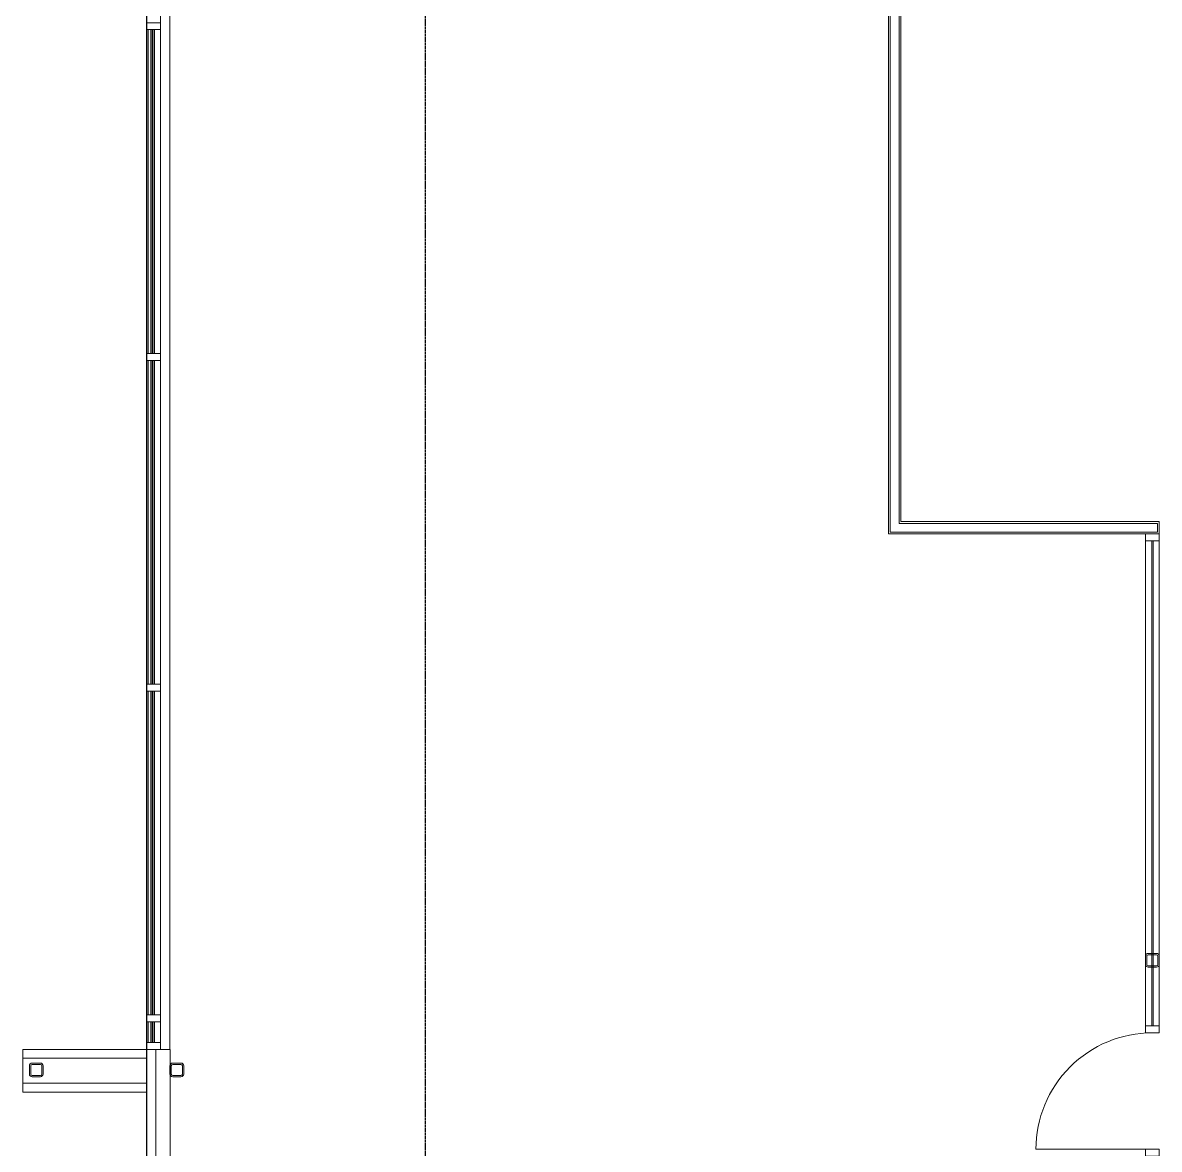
# Model space of a CAD drawing. Header units: millimetres. Extents: x -637480 to 299894, y -125373 to 39000.
# Drawn here: x 228679 to 236924, y 5675 to 13850 of the extents above; entities that cross this region are included whole.
import ezdxf

# ---------------------------------------------------------------- set-up
doc = ezdxf.new("R2010")
doc.units = ezdxf.units.MM
doc.linetypes.add('Xref building Toll$0$Grid Line', pattern=[22.225, 12.7, -3.175, 3.175, -3.175])
for name, color, linetype, lineweight in [('AM_BOR', 4, 'Continuous', 25), ('Xref building Toll$0$A-DETL', 90, 'Continuous', 9), ('Xref building Toll$0$A-DOOR', 31, 'Continuous', 9), ('Xref building Toll$0$A-FLOR', 192, 'Continuous', 25), ('Xref building Toll$0$A-GLAZ-CURT', 52, 'Continuous', 9), ('Xref building Toll$0$A-GLAZ-CWMG', 51, 'Continuous', 9), ('Xref building Toll$0$A-WALL', 113, 'Continuous', 9), ('Xref building Toll$0$S-COLS', 52, 'Continuous', 9)]:
    doc.layers.add(name, color=color, linetype=linetype, lineweight=lineweight)
doc.layers.add('Xref building Toll$0$S-GRID', color=8, linetype='Continuous')

# ---------------------------------------------------------------- blocks, each defined once
blk = doc.blocks.new('Xref building Toll$0$Toll Grids')
at = {"layer": 'Xref building Toll$0$S-GRID', "linetype": 'Xref building Toll$0$Grid Line'}
blk.add_line((231601, -125373.3), (231601, 36031.5), dxfattribs=at)
blk = doc.blocks.new('Xref building Toll$0$IVS-CURTPAN-Double Glass - E10THK-I10THK-40mm-1893025-MASTER GROUND FLOOR')
at = {"layer": 'Xref building Toll$0$A-GLAZ-CURT'}
for p, q in [((1175, -10), (-1175, -10)), ((-1175, -10), (-1175, -20)), ((-1175, -20), (-1175, -10)), ((-1175, -10), (1175, -10)), ((-1175, -10), (-1175, -10)), ((-1175, -20), (1175, -20)), ((1175, -20), (-1175, -20)), ((-1175, -20), (-1175, -20)), ((1175, -40), (-1175, -40)), ((-1175, -40), (-1175, -50)), ((-1175, -50), (-1175, -40)), ((-1175, -40), (1175, -40)), ((-1175, -40), (-1175, -40)), ((-1175, -50), (1175, -50)), ((1175, -50), (-1175, -50)), ((-1175, -50), (-1175, -50)), ((1175, -20), (1175, -10)), ((1175, -10), (1175, -20)), ((1175, -10), (1175, -10)), ((1175, -20), (1175, -20)), ((1175, -50), (1175, -40)), ((1175, -40), (1175, -50)), ((1175, -40), (1175, -40)), ((1175, -50), (1175, -50))]:
    blk.add_line(p, q, dxfattribs=at)
blk = doc.blocks.new('Xref building Toll$0$IVS-CURTPAN-Double Glass - E10THK-I10THK-40mm-2107735-MASTER GROUND FLOOR')
at = {"layer": 'Xref building Toll$0$A-GLAZ-CURT'}
for p, q in [((75, -10), (-75, -10)), ((-75, -10), (-75, -20)), ((-75, -20), (-75, -10)), ((-75, -10), (75, -10)), ((-75, -10), (-75, -10)), ((-75, -20), (75, -20)), ((75, -20), (-75, -20)), ((-75, -20), (-75, -20)), ((75, -40), (-75, -40)), ((-75, -40), (-75, -50)), ((-75, -50), (-75, -40)), ((-75, -40), (75, -40)), ((-75, -40), (-75, -40)), ((-75, -50), (75, -50)), ((75, -50), (-75, -50)), ((-75, -50), (-75, -50)), ((75, -20), (75, -10)), ((75, -10), (75, -20)), ((75, -10), (75, -10)), ((75, -20), (75, -20)), ((75, -50), (75, -40)), ((75, -40), (75, -50)), ((75, -40), (75, -40)), ((75, -50), (75, -50))]:
    blk.add_line(p, q, dxfattribs=at)
blk = doc.blocks.new('Xref building Toll$0$IVS-CURTPAN-Double Glass - E10THK-I10THK-40mm-1893023-MASTER GROUND FLOOR')
at = {"layer": 'Xref building Toll$0$A-GLAZ-CURT'}
for p, q in [((1175, -10), (-1175, -10)), ((-1175, -10), (-1175, -20)), ((-1175, -10), (-1175, -10)), ((-1175, -20), (1175, -20)), ((-1175, -20), (-1175, -20)), ((1175, -40), (-1175, -40)), ((-1175, -40), (-1175, -50)), ((-1175, -40), (-1175, -40)), ((-1175, -50), (1175, -50)), ((-1175, -50), (-1175, -50)), ((1175, -20), (1175, -10)), ((1175, -10), (1175, -10)), ((1175, -20), (1175, -20)), ((1175, -50), (1175, -40)), ((1175, -40), (1175, -40)), ((1175, -50), (1175, -50))]:
    blk.add_line(p, q, dxfattribs=at)
blk = doc.blocks.new('Xref building Toll$0$IVS-CURTPAN-Double Glass - E10THK-I10THK-40mm-2107734-MASTER GROUND FLOOR')
at = {"layer": 'Xref building Toll$0$A-GLAZ-CURT'}
for p, q in [((75, -10), (-75, -10)), ((-75, -10), (-75, -20)), ((-75, -10), (-75, -10)), ((-75, -20), (75, -20)), ((-75, -20), (-75, -20)), ((75, -40), (-75, -40)), ((-75, -40), (-75, -50)), ((-75, -40), (-75, -40)), ((-75, -50), (75, -50)), ((-75, -50), (-75, -50)), ((75, -20), (75, -10)), ((75, -10), (75, -10)), ((75, -20), (75, -20)), ((75, -50), (75, -40)), ((75, -40), (75, -40)), ((75, -50), (75, -50))]:
    blk.add_line(p, q, dxfattribs=at)
blk = doc.blocks.new('Xref building Toll$0$Rectangular Mullion - _SBA 50 x 100mm Office-1893014-MASTER GROUND FLOOR')
at = {"layer": 'Xref building Toll$0$A-GLAZ-CWMG'}
for p, q in [((268874, 156212.5), (268874, 156112.5)), ((268874, 156112.5), (268874, 156212.5)), ((268874, 156212.5), (268874, 156212.5)), ((271224, 156212.5), (268874, 156212.5)), ((268874, 156212.5), (271224, 156212.5)), ((271224, 156212.5), (271224, 156212.5)), ((271224, 156212.5), (271224, 156112.5)), ((271224, 156112.5), (271224, 156212.5)), ((268874, 156112.5), (268874, 156112.5)), ((268874, 156112.5), (271224, 156112.5)), ((268874, 156112.5), (271224, 156112.5)), ((271224, 156112.5), (271224, 156112.5))]:
    blk.add_line(p, q, dxfattribs=at)
blk = doc.blocks.new('Xref building Toll$0$Rectangular Mullion - _SBA 50 x 100mm Office-2107732-MASTER GROUND FLOOR')
at = {"layer": 'Xref building Toll$0$A-GLAZ-CWMG'}
for p, q in [((237579, 146612.5), (237579, 146612.5)), ((237579, 146612.5), (237679, 146612.5)), ((237679, 146612.5), (237579, 146612.5)), ((237579, 146612.5), (237579, 146462.5)), ((237579, 146462.5), (237579, 146612.5)), ((237679, 146612.5), (237679, 146612.5)), ((237679, 146462.5), (237679, 146612.5)), ((237679, 146462.5), (237679, 146612.5)), ((237579, 146462.5), (237679, 146462.5)), ((237679, 146462.5), (237579, 146462.5)), ((237579, 146462.5), (237579, 146462.5)), ((237679, 146462.5), (237679, 146462.5))]:
    blk.add_line(p, q, dxfattribs=at)
blk = doc.blocks.new('Xref building Toll$0$Rectangular Mullion - _SBA 50 x 100mm Office-1893026-MASTER GROUND FLOOR')
at = {"layer": 'Xref building Toll$0$A-GLAZ-CWMG'}
for p, q in [((0, 50), (-50, 50)), ((-50, 50), (-50, -50)), ((-50, 50), (-50, 50)), ((0, -50), (0, 50)), ((0, 50), (0, 50)), ((-50, -50), (0, -50)), ((-50, -50), (-50, -50)), ((0, -50), (0, -50))]:
    blk.add_line(p, q, dxfattribs=at)
blk = doc.blocks.new('Xref building Toll$0$Rectangular Mullion - _SBA 50 x 100mm Office-1893028-MASTER GROUND FLOOR')
at = {"layer": 'Xref building Toll$0$A-GLAZ-CWMG'}
for p, q in [((-50, 50), (-50, 50)), ((0, 50), (0, 50)), ((-50, -50), (-50, -50)), ((0, -50), (0, -50))]:
    blk.add_line(p, q, dxfattribs=at)
blk = doc.blocks.new('Xref building Toll$0$Rectangular Mullion - _SBA 50 x 100mm Office-1893029-MASTER GROUND FLOOR')
at = {"layer": 'Xref building Toll$0$A-GLAZ-CWMG', "lineweight": 18}
for p, q in [((-50, 50), (0, 50)), ((-50, -50), (-50, 50)), ((0, 50), (0, -50)), ((0, -50), (-50, -50))]:
    blk.add_line(p, q, dxfattribs=at)
at = {"layer": 'Xref building Toll$0$A-GLAZ-CWMG'}
for p, q in [((-50, 50), (-50, 50)), ((0, 50), (0, 50)), ((-50, -50), (-50, -50)), ((0, -50), (0, -50))]:
    blk.add_line(p, q, dxfattribs=at)
blk = doc.blocks.new('Xref building Toll$0$Rectangular Mullion - _SBA 50 x 100mm Office-1893016-MASTER GROUND FLOOR')
at = {"layer": 'Xref building Toll$0$A-GLAZ-CWMG'}
for p, q in [((268874, 156212.5), (268874, 156212.5)), ((268874, 156212.5), (268874, 156112.5)), ((268874, 156112.5), (268874, 156212.5)), ((268874, 156212.5), (271224, 156212.5)), ((271224, 156212.5), (268874, 156212.5)), ((271224, 156212.5), (271224, 156112.5)), ((271224, 156112.5), (271224, 156212.5)), ((271224, 156212.5), (271224, 156212.5)), ((268874, 156112.5), (268874, 156112.5)), ((271224, 156112.5), (268874, 156112.5)), ((271224, 156112.5), (268874, 156112.5)), ((271224, 156112.5), (271224, 156112.5))]:
    blk.add_line(p, q, dxfattribs=at)
blk = doc.blocks.new('Xref building Toll$0$Rectangular Mullion - _SBA 50 x 100mm Office-2107733-MASTER GROUND FLOOR')
at = {"layer": 'Xref building Toll$0$A-GLAZ-CWMG'}
for p, q in [((237579, 146612.5), (237679, 146612.5)), ((237679, 146612.5), (237579, 146612.5)), ((237579, 146612.5), (237579, 146612.5)), ((237579, 146462.5), (237579, 146612.5)), ((237579, 146612.5), (237579, 146462.5)), ((237679, 146612.5), (237679, 146612.5)), ((237679, 146612.5), (237679, 146462.5)), ((237679, 146612.5), (237679, 146462.5)), ((237579, 146462.5), (237579, 146462.5)), ((237579, 146462.5), (237679, 146462.5)), ((237679, 146462.5), (237579, 146462.5)), ((237679, 146462.5), (237679, 146462.5))]:
    blk.add_line(p, q, dxfattribs=at)
blk = doc.blocks.new('Xref building Toll$0$Rectangular Mullion - _SBA 50 x 100mm Office-1893017-MASTER GROUND FLOOR')
at = {"layer": 'Xref building Toll$0$A-GLAZ-CWMG'}
for p, q in [((25, 50), (-25, 50)), ((-25, 50), (-25, -50)), ((-25, 50), (-25, 50)), ((25, -50), (25, 50)), ((25, 50), (25, 50)), ((-25, -50), (25, -50)), ((-25, -50), (-25, -50)), ((25, -50), (25, -50))]:
    blk.add_line(p, q, dxfattribs=at)
blk = doc.blocks.new('Xref building Toll$0$Rectangular Mullion - _SBA 50 x 100mm Office-1893018-MASTER GROUND FLOOR')
at = {"layer": 'Xref building Toll$0$A-GLAZ-CWMG'}
for p, q in [((-25, 50), (-25, 50)), ((25, 50), (25, 50)), ((-25, -50), (-25, -50)), ((25, -50), (25, -50))]:
    blk.add_line(p, q, dxfattribs=at)
blk = doc.blocks.new('Xref building Toll$0$Rectangular Mullion - _SBA 50 x 100mm Office-1893019-MASTER GROUND FLOOR')
at = {"layer": 'Xref building Toll$0$A-GLAZ-CWMG', "lineweight": 18}
for p, q in [((-25, 50), (25, 50)), ((-25, -50), (-25, 50)), ((25, 50), (25, -50)), ((25, -50), (-25, -50))]:
    blk.add_line(p, q, dxfattribs=at)
at = {"layer": 'Xref building Toll$0$A-GLAZ-CWMG'}
for p, q in [((-25, 50), (-25, 50)), ((25, 50), (25, 50)), ((-25, -50), (-25, -50)), ((25, -50), (25, -50))]:
    blk.add_line(p, q, dxfattribs=at)
blk = doc.blocks.new('Xref building Toll$0$SHS-Square Hollow Section-Column - 100x100SHS-1461507-MASTER GROUND FLOOR')
at = {"layer": 'Xref building Toll$0$S-COLS', "lineweight": 18}
for p, q in [((-50, -30), (-50, 30)), ((-40, 30), (-40, -30)), ((-30, 50), (30, 50)), ((30, 40), (-30, 40)), ((40, -30), (40, 30)), ((50, 30), (50, -30)), ((-30, -40), (30, -40)), ((30, -50), (-30, -50))]:
    blk.add_line(p, q, dxfattribs=at)
for centre, radius, start, end in [((-30, 30), 20, 90, 180), ((-30, 30), 10, 90, 180), ((30, 30), 20, 0, 90), ((30, 30), 10, 360, 90), ((-30, -30), 20, 180, 270), ((-30, -30), 10, 180, 270), ((30, -30), 10, 270, 360), ((30, -30), 20, 270, 0)]:
    blk.add_arc(centre, radius, start, end, dxfattribs=at)
blk = doc.blocks.new('Xref building Toll$0$DOOR_CWall_SGlass 01 - DOOR_CWall_SGlass 01-2170821-MASTER GROUND FLOOR')
at = {"layer": 'Xref building Toll$0$A-DOOR'}
blk.add_line((-422.5, 0), (-422.5, 845), dxfattribs=at)
blk.add_arc((-422.5, 0), 845, 360, 90, dxfattribs=at)
blk = doc.blocks.new('Xref building Toll$0$Rectangular Mullion - _SBA 50 x 100mm Office-1195859-MASTER GROUND FLOOR')
at = {"layer": 'Xref building Toll$0$A-GLAZ-CWMG', "lineweight": 18}
for p, q in [((-50, 50), (0, 50)), ((-50, -50), (-50, 50)), ((0, 50), (0, -50)), ((0, -50), (-50, -50))]:
    blk.add_line(p, q, dxfattribs=at)
at = {"layer": 'Xref building Toll$0$A-GLAZ-CWMG'}
for p, q in [((-50, 50), (-50, 50)), ((0, 50), (0, 50)), ((-50, -50), (-50, -50)), ((0, -50), (0, -50))]:
    blk.add_line(p, q, dxfattribs=at)
blk = doc.blocks.new('Xref building Toll$0$Rectangular Mullion - _SBA 50 x 100mm Office-2170822-MASTER GROUND FLOOR')
at = {"layer": 'Xref building Toll$0$A-GLAZ-CWMG', "lineweight": 18}
for p, q in [((0, 50), (-50, 50)), ((-50, 50), (-50, -50)), ((0, -50), (0, 50)), ((-50, -50), (0, -50))]:
    blk.add_line(p, q, dxfattribs=at)
at = {"layer": 'Xref building Toll$0$A-GLAZ-CWMG'}
for p, q in [((-50, 50), (-50, 50)), ((0, 50), (0, 50)), ((-50, -50), (-50, -50)), ((0, -50), (0, -50))]:
    blk.add_line(p, q, dxfattribs=at)
blk = doc.blocks.new('Xref building Toll$0$System Panel - _SBA Glazing Office-2116386-MASTER GROUND FLOOR')
at = {"layer": 'Xref building Toll$0$A-GLAZ-CURT'}
for p, q in [((1760, 5), (-1760, 5)), ((-1760, 5), (-1760, -5)), ((-1760, 5), (-1760, 5)), ((1760, -5), (1760, 5)), ((1760, 5), (1760, 5)), ((-1760, -5), (1760, -5)), ((-1760, -5), (-1760, -5)), ((1760, -5), (1760, -5))]:
    blk.add_line(p, q, dxfattribs=at)
blk = doc.blocks.new('Xref building Toll$0$Rectangular Mullion - _SBA 50 x 100mm Office-2116384-MASTER GROUND FLOOR')
at = {"layer": 'Xref building Toll$0$A-GLAZ-CWMG'}
for p, q in [((244924, 150102.4), (244824, 150102.4)), ((244824, 150102.4), (244824, 150102.4)), ((244824, 150102.4), (244924, 150102.4)), ((244824, 150102.4), (244824, 146582.5)), ((244824, 150102.4), (244824, 146582.5)), ((244924, 150102.4), (244924, 150102.4)), ((244924, 146582.5), (244924, 150102.4)), ((244924, 150102.4), (244924, 146582.5)), ((244924, 146582.5), (244824, 146582.5)), ((244824, 146582.5), (244824, 146582.5)), ((244824, 146582.5), (244924, 146582.5)), ((244924, 146582.5), (244924, 146582.5))]:
    blk.add_line(p, q, dxfattribs=at)
blk = doc.blocks.new('Xref building Toll$0$Rectangular Mullion - _SBA 50 x 100mm Office-1195857-MASTER GROUND FLOOR')
at = {"layer": 'Xref building Toll$0$A-GLAZ-CWMG', "lineweight": 18}
for p, q in [((-25, 50), (25, 50)), ((-25, -50), (-25, 50)), ((25, 50), (25, -50)), ((25, -50), (-25, -50))]:
    blk.add_line(p, q, dxfattribs=at)
at = {"layer": 'Xref building Toll$0$A-GLAZ-CWMG'}
for p, q in [((-25, 50), (-25, 50)), ((25, 50), (25, 50)), ((-25, -50), (-25, -50)), ((25, -50), (25, -50))]:
    blk.add_line(p, q, dxfattribs=at)
blk = doc.blocks.new('Xref building Toll$0$SHS-Square Hollow Section-Column - 100x100SHS-V383-MASTER GROUND FLOOR')
at = {"layer": 'Xref building Toll$0$S-COLS', "lineweight": 18}
for p, q in [((-50, -30), (-50, 30)), ((-40, 30), (-40, -30)), ((-30, 50), (30, 50)), ((30, 40), (-30, 40)), ((40, -30), (40, 30)), ((50, 30), (50, -30)), ((-30, -40), (30, -40)), ((30, -50), (-30, -50))]:
    blk.add_line(p, q, dxfattribs=at)
for centre, radius, start, end in [((-30, 30), 20, 90, 180), ((-30, 30), 10, 90, 180), ((30, 30), 20, 0, 90), ((30, 30), 10, 360, 90), ((-30, -30), 20, 180, 270), ((-30, -30), 10, 180, 270), ((30, -30), 10, 270, 360), ((30, -30), 20, 270, 0)]:
    blk.add_arc(centre, radius, start, end, dxfattribs=at)
blk = doc.blocks.new('Xref building Toll$0$SHS-Square Hollow Section-Column - 100x100SHS-2153082-MASTER GROUND FLOOR')
at = {"layer": 'Xref building Toll$0$S-COLS'}
h = blk.add_hatch(dxfattribs=at)
h.set_pattern_fill('FP_327', color=256, style=0, pattern_type=2)
h.set_pattern_definition([(225, (236777, 146263.5), (1257.236, -1257.236), []), (225, (236777, 144358.5), (1257.236, -1257.236), [])])
edge = h.paths.add_edge_path(flags=0)
edge.add_line((30, -50), (-30, -50))
edge.add_arc((-30, -30), 20, 180, 270, ccw=False)
edge.add_line((-50, -30), (-50, 30))
edge.add_arc((-30, 30), 20, 90, 180, ccw=False)
edge.add_line((-30, 50), (30, 50))
edge.add_arc((30, 30), 20, 0, 90, ccw=False)
edge.add_line((50, 30), (50, -30))
edge.add_arc((30, -30), 20, -90, 0, ccw=False)
edge = h.paths.add_edge_path(flags=0)
edge.add_arc((30, -30), 10, 270, 360)
edge.add_line((40, -30), (40, 30))
edge.add_arc((30, 30), 10, 360, 450)
edge.add_line((30, 40), (-30, 40))
edge.add_arc((-30, 30), 10, 90, 180)
edge.add_line((-40, 30), (-40, -30))
edge.add_arc((-30, -30), 10, 180, 270)
edge.add_line((-30, -40), (30, -40))
at = {"layer": 'Xref building Toll$0$S-COLS', "lineweight": 18}
for p, q in [((-50, -30), (-50, 30)), ((-40, 30), (-40, -30)), ((-30, 50), (30, 50)), ((30, 40), (-30, 40)), ((40, -30), (40, 30)), ((50, 30), (50, -30)), ((-30, -40), (30, -40)), ((30, -50), (-30, -50))]:
    blk.add_line(p, q, dxfattribs=at)
for centre, radius, start, end in [((-30, 30), 20, 90, 180), ((-30, 30), 10, 90, 180), ((30, 30), 20, 0, 90), ((30, 30), 10, 360, 90), ((-30, -30), 20, 180, 270), ((-30, -30), 10, 180, 270), ((30, -30), 10, 270, 360), ((30, -30), 20, 270, 0)]:
    blk.add_arc(centre, radius, start, end, dxfattribs=at)
blk = doc.blocks.new('Xref building Toll$0$System Panel - _SBA Glazing Office-2189471-MASTER GROUND FLOOR')
at = {"layer": 'Xref building Toll$0$A-GLAZ-CURT'}
blk.add_hatch(color=256, dxfattribs=at).paths.add_polyline_path([(-1175, -5), (-1175, 5), (1175, 5), (1175, -5)], flags=0)
for p, q in [((-1175, 5), (-1175, 5)), ((-1175, 5), (1175, 5)), ((1175, 5), (-1175, 5)), ((-1175, -5), (-1175, 5)), ((-1175, 5), (-1175, -5)), ((1175, 5), (1175, 5)), ((1175, 5), (1175, -5)), ((1175, 5), (1175, -5)), ((-1175, -5), (1175, -5)), ((1175, -5), (-1175, -5)), ((-1175, -5), (-1175, -5)), ((1175, -5), (1175, -5))]:
    blk.add_line(p, q, dxfattribs=at)
blk = doc.blocks.new('Xref building Toll$0$System Panel - _SBA Glazing Office-2189442-MASTER GROUND FLOOR')
at = {"layer": 'Xref building Toll$0$A-GLAZ-CURT'}
blk.add_hatch(color=256, dxfattribs=at).paths.add_polyline_path([(-75, -5), (-75, 5), (75, 5), (75, -5)], flags=0)
for p, q in [((-75, 5), (-75, 5)), ((-75, 5), (75, 5)), ((75, 5), (-75, 5)), ((-75, -5), (-75, 5)), ((-75, 5), (-75, -5)), ((75, 5), (75, 5)), ((75, 5), (75, -5)), ((75, 5), (75, -5)), ((-75, -5), (75, -5)), ((75, -5), (-75, -5)), ((-75, -5), (-75, -5)), ((75, -5), (75, -5))]:
    blk.add_line(p, q, dxfattribs=at)
blk = doc.blocks.new('Xref building Toll')
at = {"layer": 'Xref building Toll$0$A-DETL'}
blk.add_line((229579, 4950), (229579, 6400), dxfattribs=at)
at = {"layer": 'Xref building Toll$0$A-FLOR'}
blk.add_line((229579, 0), (229579, 16200), dxfattribs=at)
at = {"layer": 'Xref building Toll$0$A-WALL'}
for p, q in [((229679, 6400), (229679, 16100)), ((229747, 6400), (229747, 16100)), ((234973, 16030), (234973, 10152.9)), ((235037, 16030), (235037, 10216.9)), ((234973, 10152.9), (236911, 10152.9)), ((235037, 10216.9), (236911, 10216.9)), ((236911, 10152.9), (236911, 10216.9)), ((229644, 6400), (229644, 4950)), ((229579, 6335), (228679, 6335)), ((229579, 6155), (228679, 6155))]:
    blk.add_line(p, q, dxfattribs=at)
at = {"layer": 'Xref building Toll$0$A-WALL', "lineweight": 18}
for p, q in [((234960, 16030), (234960, 10139.9)), ((235050, 10229.9), (235050, 16030)), ((236924, 10229.9), (235050, 10229.9)), ((236924, 10139.9), (236924, 10229.9)), ((234960, 10139.9), (236924, 10139.9)), ((229749, 6400), (228679, 6400)), ((228679, 6400), (228679, 6090)), ((229749, 5625), (229749, 6400)), ((228679, 6090), (229579, 6090))]:
    blk.add_line(p, q, dxfattribs=at)
blk.add_blockref('Xref building Toll$0$Toll Grids', (0, 0))
at = {"layer": 'Xref building Toll$0$A-DOOR', "rotation": 90}
blk.add_blockref('Xref building Toll$0$DOOR_CWall_SGlass 01 - DOOR_CWall_SGlass 01-2170821-MASTER GROUND FLOOR', (236874, 6097.5), dxfattribs=at)
at = {"layer": 'Xref building Toll$0$A-GLAZ-CURT'}
for name, p, rotation in [('Xref building Toll$0$IVS-CURTPAN-Double Glass - E10THK-I10THK-40mm-1893025-MASTER GROUND FLOOR', (229629, 12625), 270), ('Xref building Toll$0$IVS-CURTPAN-Double Glass - E10THK-I10THK-40mm-1893023-MASTER GROUND FLOOR', (229629, 12625), 270), ('Xref building Toll$0$System Panel - _SBA Glazing Office-2189471-MASTER GROUND FLOOR', (229629, 12625), 270), ('Xref building Toll$0$IVS-CURTPAN-Double Glass - E10THK-I10THK-40mm-1893025-MASTER GROUND FLOOR', (229629, 10225), 270), ('Xref building Toll$0$IVS-CURTPAN-Double Glass - E10THK-I10THK-40mm-1893023-MASTER GROUND FLOOR', (229629, 10225), 270), ('Xref building Toll$0$System Panel - _SBA Glazing Office-2189471-MASTER GROUND FLOOR', (229629, 10225), 270), ('Xref building Toll$0$System Panel - _SBA Glazing Office-2116386-MASTER GROUND FLOOR', (236874, 8330), 90), ('Xref building Toll$0$IVS-CURTPAN-Double Glass - E10THK-I10THK-40mm-1893025-MASTER GROUND FLOOR', (229629, 7825), 270), ('Xref building Toll$0$IVS-CURTPAN-Double Glass - E10THK-I10THK-40mm-1893023-MASTER GROUND FLOOR', (229629, 7825), 270), ('Xref building Toll$0$System Panel - _SBA Glazing Office-2189471-MASTER GROUND FLOOR', (229629, 7825), 270), ('Xref building Toll$0$IVS-CURTPAN-Double Glass - E10THK-I10THK-40mm-2107735-MASTER GROUND FLOOR', (229629, 6525), 270), ('Xref building Toll$0$IVS-CURTPAN-Double Glass - E10THK-I10THK-40mm-2107734-MASTER GROUND FLOOR', (229629, 6525), 270), ('Xref building Toll$0$System Panel - _SBA Glazing Office-2189442-MASTER GROUND FLOOR', (229629, 6525), 270)]:
    blk.add_blockref(name, p, dxfattribs=dict(at, rotation=rotation))
at = {"layer": 'Xref building Toll$0$A-GLAZ-CWMG', "extrusion": (0, 0, -1)}
for name, p, rotation in [('Xref building Toll$0$Rectangular Mullion - _SBA 50 x 100mm Office-1893017-MASTER GROUND FLOOR', (-229629, 13825), 270), ('Xref building Toll$0$Rectangular Mullion - _SBA 50 x 100mm Office-1893018-MASTER GROUND FLOOR', (-229629, 13825), 270), ('Xref building Toll$0$Rectangular Mullion - _SBA 50 x 100mm Office-1893019-MASTER GROUND FLOOR', (-229629, 13825), 270), ('Xref building Toll$0$Rectangular Mullion - _SBA 50 x 100mm Office-1893017-MASTER GROUND FLOOR', (-229629, 11425), 270), ('Xref building Toll$0$Rectangular Mullion - _SBA 50 x 100mm Office-1893018-MASTER GROUND FLOOR', (-229629, 11425), 270), ('Xref building Toll$0$Rectangular Mullion - _SBA 50 x 100mm Office-1893019-MASTER GROUND FLOOR', (-229629, 11425), 270), ('Xref building Toll$0$Rectangular Mullion - _SBA 50 x 100mm Office-1195859-MASTER GROUND FLOOR', (-236874, 10139.9), 90), ('Xref building Toll$0$Rectangular Mullion - _SBA 50 x 100mm Office-1893017-MASTER GROUND FLOOR', (-229629, 9025), 270), ('Xref building Toll$0$Rectangular Mullion - _SBA 50 x 100mm Office-1893018-MASTER GROUND FLOOR', (-229629, 9025), 270), ('Xref building Toll$0$Rectangular Mullion - _SBA 50 x 100mm Office-1893019-MASTER GROUND FLOOR', (-229629, 9025), 270), ('Xref building Toll$0$Rectangular Mullion - _SBA 50 x 100mm Office-1893017-MASTER GROUND FLOOR', (-229629, 6625), 270), ('Xref building Toll$0$Rectangular Mullion - _SBA 50 x 100mm Office-1893018-MASTER GROUND FLOOR', (-229629, 6625), 270), ('Xref building Toll$0$Rectangular Mullion - _SBA 50 x 100mm Office-1893019-MASTER GROUND FLOOR', (-229629, 6625), 270), ('Xref building Toll$0$Rectangular Mullion - _SBA 50 x 100mm Office-1195857-MASTER GROUND FLOOR', (-236874, 6545), 90), ('Xref building Toll$0$Rectangular Mullion - _SBA 50 x 100mm Office-1893026-MASTER GROUND FLOOR', (-229629, 6400), 270), ('Xref building Toll$0$Rectangular Mullion - _SBA 50 x 100mm Office-1893028-MASTER GROUND FLOOR', (-229629, 6400), 270), ('Xref building Toll$0$Rectangular Mullion - _SBA 50 x 100mm Office-1893029-MASTER GROUND FLOOR', (-229629, 6400), 270)]:
    blk.add_blockref(name, p, dxfattribs=dict(at, rotation=rotation))
at = {"layer": 'Xref building Toll$0$A-GLAZ-CWMG'}
for name, p, rotation in [('Xref building Toll$0$Rectangular Mullion - _SBA 50 x 100mm Office-1893014-MASTER GROUND FLOOR', (385791.5, -257424), 90), ('Xref building Toll$0$Rectangular Mullion - _SBA 50 x 100mm Office-1893016-MASTER GROUND FLOOR', (385791.5, -257424), 90), ('Xref building Toll$0$Rectangular Mullion - _SBA 50 x 100mm Office-1893016-MASTER GROUND FLOOR', (385791.5, -257424), 90), ('Xref building Toll$0$Rectangular Mullion - _SBA 50 x 100mm Office-1893014-MASTER GROUND FLOOR', (385791.5, -259824), 90), ('Xref building Toll$0$Rectangular Mullion - _SBA 50 x 100mm Office-1893016-MASTER GROUND FLOOR', (385791.5, -259824), 90), ('Xref building Toll$0$Rectangular Mullion - _SBA 50 x 100mm Office-1893016-MASTER GROUND FLOOR', (385791.5, -259824), 90), ('Xref building Toll$0$Rectangular Mullion - _SBA 50 x 100mm Office-1893014-MASTER GROUND FLOOR', (385791.5, -262224), 90), ('Xref building Toll$0$Rectangular Mullion - _SBA 50 x 100mm Office-1893016-MASTER GROUND FLOOR', (385791.5, -262224), 90), ('Xref building Toll$0$Rectangular Mullion - _SBA 50 x 100mm Office-1893016-MASTER GROUND FLOOR', (385791.5, -262224), 90), ('Xref building Toll$0$Rectangular Mullion - _SBA 50 x 100mm Office-2170822-MASTER GROUND FLOOR', (236874, 5625), 270)]:
    blk.add_blockref(name, p, dxfattribs=dict(at, rotation=rotation))
for name in ['Xref building Toll$0$Rectangular Mullion - _SBA 50 x 100mm Office-2116384-MASTER GROUND FLOOR', 'Xref building Toll$0$Rectangular Mullion - _SBA 50 x 100mm Office-2107732-MASTER GROUND FLOOR', 'Xref building Toll$0$Rectangular Mullion - _SBA 50 x 100mm Office-2107733-MASTER GROUND FLOOR', 'Xref building Toll$0$Rectangular Mullion - _SBA 50 x 100mm Office-2107733-MASTER GROUND FLOOR']:
    blk.add_blockref(name, (-8000, -140012.5), dxfattribs=at)
at = {"layer": 'Xref building Toll$0$S-COLS', "rotation": 180}
for name, p in [('Xref building Toll$0$SHS-Square Hollow Section-Column - 100x100SHS-1461507-MASTER GROUND FLOOR', (236874, 7046.5)), ('Xref building Toll$0$SHS-Square Hollow Section-Column - 100x100SHS-2153082-MASTER GROUND FLOOR', (228777, 6251)), ('Xref building Toll$0$SHS-Square Hollow Section-Column - 100x100SHS-V383-MASTER GROUND FLOOR', (229797, 6251))]:
    blk.add_blockref(name, p, dxfattribs=at)

msp = doc.modelspace()

# ---------------------------------------------------------------- block references
at = {"layer": 'AM_BOR'}
msp.add_blockref('Xref building Toll', (0, 0), dxfattribs=at)

doc.saveas('drawing.dxf')
